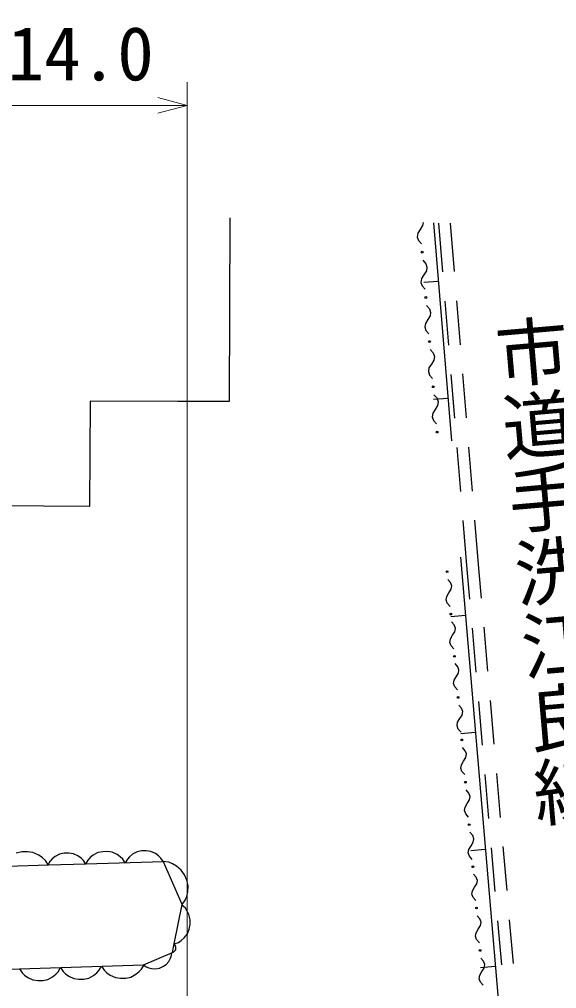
# Model space of a CAD drawing. Units: millimetres, scale not verified. Extents: x 40000 to 680000, y 20000 to 380000.
# Drawn here: x 99438 to 117752, y 315054 to 348067 of the extents above; entities that cross this region are included whole.
import ezdxf
from ezdxf.enums import TextEntityAlignment as Align

# ---------------------------------------------------------------- set-up
doc = ezdxf.new("R2010")
doc.units = ezdxf.units.MM
doc.header["$LTSCALE"] = 1000
doc.layers.add('M-BGD', color=7, linetype='Continuous', lineweight=25)
doc.layers.add('M-STR-HTXT', color=7, linetype='Continuous', lineweight=13)
doc.styles.add('@ＭＳ ゴシック', font='')
doc.styles.add('ＭＳ ゴシック', font='')
doc.styles.get('@ＭＳ ゴシック').set_extended_font_data('@MS Gothic')
doc.styles.get('ＭＳ ゴシック').set_extended_font_data('MS Gothic')

msp = doc.modelspace()

# ---------------------------------------------------------------- linework, layer by layer
at = {"layer": 'M-BGD'}
for p, q in [((106614, 341308), (106584, 335048)), ((106614, 341308), (106584, 335048)), ((106614, 341308), (106584, 335048)), ((106614, 341308), (106584, 335048)), ((113183, 341043), (113100, 340912)), ((113183, 341043), (113100, 340912)), ((113199, 341145), (113183, 341043)), ((113199, 341145), (113183, 341043)), ((113554, 341136), (114170, 333711)), ((113871, 339464), (113734, 341131)), ((114271, 339476), (114136, 341122)), ((113018, 340781), (112997, 340654)), ((113018, 340781), (112997, 340654)), ((113100, 340912), (113018, 340781)), ((113100, 340912), (113018, 340781)), ((112997, 340654), (113038, 340533)), ((112997, 340654), (113038, 340533)), ((113038, 340533), (113141, 340418)), ((113038, 340533), (113141, 340418)), ((113188, 339862), (113291, 339746)), ((113188, 339862), (113291, 339746)), ((113291, 339746), (113332, 339625)), ((113291, 339746), (113332, 339625)), ((113312, 339499), (113229, 339367)), ((113312, 339499), (113229, 339367)), ((113332, 339625), (113312, 339499)), ((113332, 339625), (113312, 339499)), ((113147, 339236), (113126, 339110)), ((113147, 339236), (113126, 339110)), ((113126, 339110), (113167, 338989)), ((113126, 339110), (113167, 338989)), ((113229, 339367), (113147, 339236)), ((113229, 339367), (113147, 339236)), ((113719, 339143), (113221, 339101)), ((113167, 338989), (113270, 338873)), ((113167, 338989), (113270, 338873)), ((114076, 336972), (113953, 338467)), ((114476, 336984), (114353, 338479)), ((113317, 338317), (113416, 338205)), ((113317, 338317), (113416, 338205)), ((113416, 338205), (113456, 338088)), ((113416, 338205), (113456, 338088)), ((113456, 338088), (113436, 337966)), ((113456, 338088), (113436, 337966)), ((113357, 337839), (113277, 337712)), ((113357, 337839), (113277, 337712)), ((113436, 337966), (113357, 337839)), ((113436, 337966), (113357, 337839)), ((113277, 337712), (113257, 337590)), ((113277, 337712), (113257, 337590)), ((113257, 337590), (113297, 337472)), ((113257, 337590), (113297, 337472)), ((113297, 337472), (113397, 337360)), ((113297, 337472), (113397, 337360)), ((113442, 336822), (113545, 336706)), ((113442, 336822), (113545, 336706)), ((113565, 336459), (113483, 336328)), ((113565, 336459), (113483, 336328)), ((113545, 336706), (113586, 336585)), ((113545, 336706), (113586, 336585)), ((113586, 336585), (113565, 336459)), ((113586, 336585), (113565, 336459)), ((113400, 336197), (113380, 336070)), ((113400, 336197), (113380, 336070)), ((113483, 336328), (113400, 336197)), ((113483, 336328), (113400, 336197)), ((113380, 336070), (113421, 335950)), ((113380, 336070), (113421, 335950)), ((113421, 335950), (113524, 335834)), ((113421, 335950), (113524, 335834)), ((114280, 334481), (114158, 335976)), ((114681, 334493), (114558, 335988)), ((114050, 335156), (113552, 335115)), ((113571, 335278), (113674, 335162)), ((113571, 335278), (113674, 335162)), ((113674, 335162), (113715, 335041)), ((113674, 335162), (113715, 335041)), ((101848, 335062), (101827, 331479)), ((101848, 335062), (101827, 331479)), ((101848, 335062), (101827, 331479)), ((101848, 335062), (101827, 331479)), ((104844, 335053), (101848, 335062)), ((104844, 335053), (101848, 335062)), ((104844, 335053), (101848, 335062)), ((104844, 335053), (101848, 335062)), ((106584, 335048), (104844, 335053)), ((106584, 335048), (104844, 335053)), ((106584, 335048), (104844, 335053)), ((106584, 335048), (104844, 335053)), ((113612, 334783), (113529, 334652)), ((113612, 334783), (113529, 334652)), ((113694, 334915), (113612, 334783)), ((113694, 334915), (113612, 334783)), ((113715, 335041), (113694, 334915)), ((113715, 335041), (113694, 334915)), ((113529, 334652), (113509, 334526)), ((113529, 334652), (113509, 334526)), ((113509, 334526), (113550, 334405)), ((113509, 334526), (113550, 334405)), ((113550, 334405), (113653, 334289)), ((113550, 334405), (113653, 334289)), ((114485, 331989), (114362, 333484)), ((114886, 332001), (114763, 333496)), ((101827, 331479), (96974, 331515)), ((101827, 331479), (96974, 331515)), ((101827, 331479), (96974, 331515)), ((101827, 331479), (96974, 331515)), ((114704, 329325), (114567, 330993)), ((115103, 329359), (114968, 331004)), ((114474, 329752), (115952, 312372)), ((114792, 328322), (114704, 329325)), ((115190, 328356), (115103, 329359)), ((114137, 328886), (114041, 328994)), ((114137, 328886), (114041, 328994)), ((114176, 328773), (114137, 328886)), ((114176, 328773), (114137, 328886)), ((114004, 328409), (114081, 328532)), ((114004, 328409), (114081, 328532)), ((114081, 328532), (114158, 328655)), ((114081, 328532), (114158, 328655)), ((114158, 328655), (114176, 328773)), ((114158, 328655), (114176, 328773)), ((113986, 328291), (114004, 328409)), ((113986, 328291), (114004, 328409)), ((114025, 328178), (113986, 328291)), ((114025, 328178), (113986, 328291)), ((114121, 328070), (114025, 328178)), ((114121, 328070), (114025, 328178)), ((114644, 327760), (114145, 327717)), ((114264, 327442), (114167, 327550)), ((114264, 327442), (114167, 327550)), ((114207, 327088), (114284, 327211)), ((114207, 327088), (114284, 327211)), ((114302, 327329), (114264, 327442)), ((114302, 327329), (114264, 327442)), ((114284, 327211), (114302, 327329)), ((114284, 327211), (114302, 327329)), ((115009, 325832), (114879, 327326)), ((115408, 325866), (115277, 327360)), ((114112, 326847), (114131, 326965)), ((114112, 326847), (114131, 326965)), ((114151, 326733), (114112, 326847)), ((114151, 326733), (114112, 326847)), ((114131, 326965), (114207, 327088)), ((114131, 326965), (114207, 327088)), ((114247, 326626), (114151, 326733)), ((114247, 326626), (114151, 326733)), ((114385, 326019), (114291, 326123)), ((114385, 326019), (114291, 326123)), ((114422, 325910), (114385, 326019)), ((114422, 325910), (114385, 326019)), ((114404, 325796), (114422, 325910)), ((114404, 325796), (114422, 325910)), ((114238, 325444), (114256, 325558)), ((114238, 325444), (114256, 325558)), ((114256, 325558), (114330, 325677)), ((114256, 325558), (114330, 325677)), ((114330, 325677), (114404, 325796)), ((114330, 325677), (114404, 325796)), ((114276, 325335), (114238, 325444)), ((114276, 325335), (114238, 325444)), ((114369, 325231), (114276, 325335)), ((114369, 325231), (114276, 325335)), ((115625, 323375), (115495, 324870)), ((114511, 324603), (114415, 324711)), ((114511, 324603), (114415, 324711)), ((114550, 324490), (114511, 324603)), ((114550, 324490), (114511, 324603)), ((115227, 323341), (115096, 324835)), ((114378, 324125), (114455, 324249)), ((114378, 324125), (114455, 324249)), ((114455, 324249), (114532, 324372)), ((114455, 324249), (114532, 324372)), ((114532, 324372), (114550, 324490)), ((114532, 324372), (114550, 324490)), ((114360, 324007), (114378, 324125)), ((114360, 324007), (114378, 324125)), ((114399, 323894), (114360, 324007)), ((114399, 323894), (114360, 324007)), ((114495, 323786), (114399, 323894)), ((114495, 323786), (114399, 323894)), ((114982, 323774), (114484, 323732)), ((114638, 323158), (114541, 323266)), ((114638, 323158), (114541, 323266)), ((114581, 322804), (114658, 322927)), ((114581, 322804), (114658, 322927)), ((114676, 323045), (114638, 323158)), ((114676, 323045), (114638, 323158)), ((114658, 322927), (114676, 323045)), ((114658, 322927), (114676, 323045)), ((114486, 322563), (114505, 322681)), ((114486, 322563), (114505, 322681)), ((114525, 322450), (114486, 322563)), ((114525, 322450), (114486, 322563)), ((114505, 322681), (114581, 322804)), ((114505, 322681), (114581, 322804)), ((114621, 322342), (114525, 322450)), ((114621, 322342), (114525, 322450)), ((115445, 320851), (115314, 322345)), ((115843, 320885), (115713, 322379)), ((114764, 321714), (114667, 321822)), ((114764, 321714), (114667, 321822)), ((114803, 321601), (114764, 321714)), ((114803, 321601), (114764, 321714)), ((114784, 321483), (114803, 321601)), ((114784, 321483), (114803, 321601)), ((114612, 321118), (114631, 321236)), ((114612, 321118), (114631, 321236)), ((114631, 321236), (114707, 321360)), ((114631, 321236), (114707, 321360)), ((114707, 321360), (114784, 321483)), ((114707, 321360), (114784, 321483)), ((114651, 321005), (114612, 321118)), ((114651, 321005), (114612, 321118)), ((114748, 320897), (114651, 321005)), ((114748, 320897), (114651, 321005)), ((114890, 320269), (114793, 320377)), ((114890, 320269), (114793, 320377)), ((114929, 320156), (114890, 320269)), ((114929, 320156), (114890, 320269)), ((114757, 319792), (114833, 319915)), ((114757, 319792), (114833, 319915)), ((114833, 319915), (114910, 320038)), ((114833, 319915), (114910, 320038)), ((114910, 320038), (114929, 320156)), ((114910, 320038), (114929, 320156)), ((99517, 319710), (99326, 319672)), ((99517, 319710), (99326, 319672)), ((99709, 319715), (99517, 319710)), ((99709, 319715), (99517, 319710)), ((99902, 319689), (99709, 319715)), ((99902, 319689), (99709, 319715)), ((100096, 319599), (99902, 319689)), ((100096, 319599), (99902, 319689)), ((100227, 319507), (100096, 319599)), ((100227, 319507), (100096, 319599)), ((100810, 319632), (100657, 319550)), ((100810, 319632), (100657, 319550)), ((100965, 319663), (100810, 319632)), ((100965, 319663), (100810, 319632)), ((101121, 319668), (100965, 319663)), ((101121, 319668), (100965, 319663)), ((101278, 319646), (101121, 319668)), ((101278, 319646), (101121, 319668)), ((101436, 319573), (101278, 319646)), ((101436, 319573), (101278, 319646)), ((101543, 319498), (101436, 319573)), ((101543, 319498), (101436, 319573)), ((101957, 319599), (101852, 319515)), ((101957, 319599), (101852, 319515)), ((102117, 319685), (101957, 319599)), ((102117, 319685), (101957, 319599)), ((102278, 319717), (102117, 319685)), ((102278, 319717), (102117, 319685)), ((102440, 319722), (102278, 319717)), ((102440, 319722), (102278, 319717)), ((102603, 319700), (102440, 319722)), ((102603, 319700), (102440, 319722)), ((102767, 319624), (102603, 319700)), ((102767, 319624), (102603, 319700)), ((102877, 319546), (102767, 319624)), ((102877, 319546), (102767, 319624)), ((103297, 319628), (103196, 319547)), ((103297, 319628), (103196, 319547)), ((103451, 319711), (103297, 319628)), ((103451, 319711), (103297, 319628)), ((103606, 319742), (103451, 319711)), ((103606, 319742), (103451, 319711)), ((103762, 319746), (103606, 319742)), ((103762, 319746), (103606, 319742)), ((103919, 319725), (103762, 319746)), ((103919, 319725), (103762, 319746)), ((104077, 319652), (103919, 319725)), ((104077, 319652), (103919, 319725)), ((104183, 319577), (104077, 319652)), ((104183, 319577), (104077, 319652)), ((104263, 319501), (104183, 319577)), ((104263, 319501), (104183, 319577)), ((114738, 319674), (114757, 319792)), ((114738, 319674), (114757, 319792)), ((114777, 319561), (114738, 319674)), ((114777, 319561), (114738, 319674)), ((115321, 319788), (114823, 319746)), ((115662, 318360), (115532, 319854)), ((116061, 318394), (115930, 319889)), ((100427, 319257), (92411, 319017)), ((100427, 319257), (92411, 319017)), ((100326, 319414), (100227, 319507)), ((100326, 319414), (100227, 319507)), ((100427, 319257), (100326, 319414)), ((100427, 319257), (100326, 319414)), ((100479, 319388), (100405, 319256)), ((100479, 319388), (100405, 319256)), ((101705, 319295), (100427, 319257)), ((101705, 319295), (100427, 319257)), ((100555, 319469), (100479, 319388)), ((100555, 319469), (100479, 319388)), ((100657, 319550), (100555, 319469)), ((100657, 319550), (100555, 319469)), ((101623, 319422), (101543, 319498)), ((101623, 319422), (101543, 319498)), ((101705, 319295), (101623, 319422)), ((101705, 319295), (101623, 319422)), ((101773, 319432), (101696, 319295)), ((101773, 319432), (101696, 319295)), ((104345, 319374), (101705, 319295)), ((104345, 319374), (101705, 319295)), ((101852, 319515), (101773, 319432)), ((101852, 319515), (101773, 319432)), ((102961, 319467), (102877, 319546)), ((102961, 319467), (102877, 319546)), ((103046, 319335), (102961, 319467)), ((103046, 319335), (102961, 319467)), ((103120, 319467), (103046, 319335)), ((103120, 319467), (103046, 319335)), ((103196, 319547), (103120, 319467)), ((103196, 319547), (103120, 319467)), ((104345, 319374), (104263, 319501)), ((104345, 319374), (104263, 319501)), ((104527, 319357), (104342, 319381)), ((104527, 319357), (104342, 319381)), ((104985, 317916), (104345, 319374)), ((104985, 317916), (104345, 319374)), ((104653, 319308), (104527, 319357)), ((104653, 319308), (104527, 319357)), ((104793, 319229), (104653, 319308)), ((104793, 319229), (104653, 319308)), ((114874, 319453), (114777, 319561)), ((114874, 319453), (114777, 319561)), ((104958, 319092), (104793, 319229)), ((104958, 319092), (104793, 319229)), ((105064, 318929), (104958, 319092)), ((105064, 318929), (104958, 319092)), ((105141, 318753), (105064, 318929)), ((105141, 318753), (105064, 318929)), ((115011, 318847), (114918, 318951)), ((115011, 318847), (114918, 318951)), ((105189, 318565), (105141, 318753)), ((105189, 318565), (105141, 318753)), ((114956, 318505), (115030, 318623)), ((114956, 318505), (115030, 318623)), ((115049, 318737), (115011, 318847)), ((115049, 318737), (115011, 318847)), ((115030, 318623), (115049, 318737)), ((115030, 318623), (115049, 318737)), ((105142, 318195), (105178, 318350)), ((105142, 318195), (105178, 318350)), ((105178, 318350), (105189, 318565)), ((105178, 318350), (105189, 318565)), ((114864, 318272), (114883, 318386)), ((114864, 318272), (114883, 318386)), ((114902, 318162), (114864, 318272)), ((114902, 318162), (114864, 318272)), ((114883, 318386), (114956, 318505)), ((114883, 318386), (114956, 318505)), ((104712, 316575), (104985, 317916)), ((104712, 316575), (104985, 317916)), ((104985, 317916), (105093, 318068)), ((104985, 317916), (105093, 318068)), ((105093, 318068), (105142, 318195)), ((105093, 318068), (105142, 318195)), ((114995, 318058), (114902, 318162)), ((114995, 318058), (114902, 318162)), ((105097, 317792), (104981, 317898)), ((105097, 317792), (104981, 317898)), ((105160, 317697), (105097, 317792)), ((105160, 317697), (105097, 317792)), ((105218, 317575), (105160, 317697)), ((105218, 317575), (105160, 317697)), ((105265, 317400), (105218, 317575)), ((105265, 317400), (105218, 317575)), ((105260, 317236), (105265, 317400)), ((105260, 317236), (105265, 317400)), ((115138, 317430), (115041, 317538)), ((115138, 317430), (115041, 317538)), ((115177, 317317), (115138, 317430)), ((115177, 317317), (115138, 317430)), ((115158, 317199), (115177, 317317)), ((115158, 317199), (115177, 317317)), ((115880, 315869), (115749, 317364)), ((116278, 315904), (116148, 317398)), ((105169, 316923), (105227, 317077)), ((105169, 316923), (105227, 317077)), ((105227, 317077), (105260, 317236)), ((105227, 317077), (105260, 317236)), ((114986, 316835), (115005, 316953)), ((114986, 316835), (115005, 316953)), ((115005, 316953), (115081, 317076)), ((115005, 316953), (115081, 317076)), ((115081, 317076), (115158, 317199)), ((115081, 317076), (115158, 317199)), ((104712, 316575), (104861, 316628)), ((104712, 316575), (104861, 316628)), ((104861, 316628), (104956, 316691)), ((104861, 316628), (104956, 316691)), ((104956, 316691), (105057, 316781)), ((104956, 316691), (105057, 316781)), ((105057, 316781), (105169, 316923)), ((105057, 316781), (105169, 316923)), ((115025, 316722), (114986, 316835)), ((115025, 316722), (114986, 316835)), ((115122, 316614), (115025, 316722)), ((115122, 316614), (115025, 316722)), ((103664, 315868), (104652, 316281)), ((103664, 315868), (104652, 316281)), ((104615, 316152), (104633, 316273)), ((104615, 316152), (104633, 316273)), ((104652, 316281), (104712, 316575)), ((104652, 316281), (104712, 316575)), ((104652, 316281), (104685, 316293)), ((104652, 316281), (104685, 316293)), ((104685, 316293), (104707, 316307)), ((104685, 316293), (104707, 316307)), ((104707, 316307), (104729, 316327)), ((104707, 316307), (104729, 316327)), ((104738, 316551), (104712, 316575)), ((104738, 316551), (104712, 316575)), ((104729, 316327), (104754, 316358)), ((104729, 316327), (104754, 316358)), ((104752, 316530), (104738, 316551)), ((104752, 316530), (104738, 316551)), ((104765, 316503), (104752, 316530)), ((104765, 316503), (104752, 316530)), ((104754, 316358), (104767, 316392)), ((104754, 316358), (104767, 316392)), ((104775, 316464), (104765, 316503)), ((104775, 316464), (104765, 316503)), ((104767, 316392), (104774, 316428)), ((104767, 316392), (104774, 316428)), ((104774, 316428), (104775, 316464)), ((104774, 316428), (104775, 316464)), ((104436, 315872), (104528, 315979)), ((104436, 315872), (104528, 315979)), ((104528, 315979), (104581, 316069)), ((104528, 315979), (104581, 316069)), ((104581, 316069), (104615, 316152)), ((104581, 316069), (104615, 316152)), ((115264, 315986), (115167, 316094)), ((115264, 315986), (115167, 316094)), ((115303, 315873), (115264, 315986)), ((115303, 315873), (115264, 315986)), ((97137, 315647), (99439, 315725)), ((97137, 315647), (99439, 315725)), ((99439, 315725), (103664, 315868)), ((99439, 315725), (103664, 315868)), ((99439, 315725), (99528, 315588)), ((99439, 315725), (99528, 315588)), ((100678, 315543), (100759, 315630)), ((100678, 315543), (100759, 315630)), ((100759, 315630), (100838, 315772)), ((100759, 315630), (100838, 315772)), ((100838, 315772), (100927, 315635)), ((100838, 315772), (100927, 315635)), ((100927, 315635), (101014, 315554)), ((100927, 315635), (101014, 315554)), ((102077, 315590), (102158, 315677)), ((102077, 315590), (102158, 315677)), ((102158, 315677), (102238, 315820)), ((102158, 315677), (102238, 315820)), ((102238, 315820), (102329, 315678)), ((102238, 315820), (102329, 315678)), ((102329, 315678), (102419, 315594)), ((102329, 315678), (102419, 315594)), ((103408, 315540), (103521, 315631)), ((103408, 315540), (103521, 315631)), ((103521, 315631), (103605, 315721)), ((103521, 315631), (103605, 315721)), ((103605, 315721), (103687, 315869)), ((103605, 315721), (103687, 315869)), ((103664, 315868), (103763, 315795)), ((103664, 315868), (103763, 315795)), ((103763, 315795), (103845, 315761)), ((103763, 315795), (103845, 315761)), ((103845, 315761), (103947, 315736)), ((103845, 315761), (103947, 315736)), ((103947, 315736), (104088, 315726)), ((103947, 315736), (104088, 315726)), ((104088, 315726), (104212, 315755)), ((104088, 315726), (104212, 315755)), ((104212, 315755), (104328, 315804)), ((104212, 315755), (104328, 315804)), ((104328, 315804), (104436, 315872)), ((104328, 315804), (104436, 315872)), ((115131, 315508), (115207, 315632)), ((115131, 315508), (115207, 315632)), ((115660, 315803), (115162, 315760)), ((115207, 315632), (115284, 315755)), ((115207, 315632), (115284, 315755)), ((115284, 315755), (115303, 315873)), ((115284, 315755), (115303, 315873)), ((99528, 315588), (99615, 315507)), ((99528, 315588), (99615, 315507)), ((99615, 315507), (99729, 315427)), ((99615, 315507), (99729, 315427)), ((99729, 315427), (99900, 315348)), ((99729, 315427), (99900, 315348)), ((99900, 315348), (100069, 315326)), ((99900, 315348), (100069, 315326)), ((100069, 315326), (100237, 315332)), ((100069, 315326), (100237, 315332)), ((100237, 315332), (100404, 315365)), ((100237, 315332), (100404, 315365)), ((100404, 315365), (100569, 315455)), ((100404, 315365), (100569, 315455)), ((100569, 315455), (100678, 315543)), ((100569, 315455), (100678, 315543)), ((101014, 315554), (101129, 315474)), ((101014, 315554), (101129, 315474)), ((101129, 315474), (101299, 315396)), ((101129, 315474), (101299, 315396)), ((101299, 315396), (101468, 315373)), ((101299, 315396), (101468, 315373)), ((101468, 315373), (101636, 315379)), ((101468, 315373), (101636, 315379)), ((101636, 315379), (101803, 315413)), ((101636, 315379), (101803, 315413)), ((101803, 315413), (101968, 315502)), ((101803, 315413), (101968, 315502)), ((101968, 315502), (102077, 315590)), ((101968, 315502), (102077, 315590)), ((102419, 315594), (102538, 315511)), ((102419, 315594), (102538, 315511)), ((102538, 315511), (102715, 315430)), ((102538, 315511), (102715, 315430)), ((102715, 315430), (102890, 315406)), ((102715, 315430), (102890, 315406)), ((102890, 315406), (103064, 315412)), ((102890, 315406), (103064, 315412)), ((103064, 315412), (103237, 315447)), ((103064, 315412), (103237, 315447)), ((103237, 315447), (103408, 315540)), ((103237, 315447), (103408, 315540)), ((115112, 315390), (115131, 315508)), ((115112, 315390), (115131, 315508)), ((115151, 315277), (115112, 315390)), ((115151, 315277), (115112, 315390)), ((115248, 315169), (115151, 315277)), ((115248, 315169), (115151, 315277))]:
    msp.add_line(p, q, dxfattribs=at)
for centre, radius in [((113165, 340140), 31), ((113165, 340140), 31), ((113294, 338595), 31), ((113294, 338595), 31), ((113419, 337091), 30), ((113419, 337091), 30), ((113547, 335555), 31), ((113547, 335555), 31), ((113676, 334011), 31), ((113676, 334011), 31), ((114018, 329254), 29), ((114018, 329254), 29), ((114144, 327810), 29), ((114144, 327810), 29), ((114269, 326374), 28), ((114269, 326374), 28), ((114392, 324971), 29), ((114392, 324971), 29), ((114518, 323526), 29), ((114518, 323526), 29), ((114644, 322082), 29), ((114644, 322082), 29), ((114770, 320637), 29), ((114770, 320637), 29), ((114896, 319202), 28), ((114896, 319202), 28), ((115018, 317798), 29), ((115018, 317798), 29), ((115144, 316354), 29), ((115144, 316354), 29)]:
    msp.add_circle(centre, radius, dxfattribs=at)
at = {"layer": 'M-STR-HTXT'}
for p, q in [((105154, 301702), (105154, 345926)), ((105154, 345139), (104154, 345403)), ((105154, 345139), (79158, 345139)), ((105154, 345139), (104154, 344876))]:
    msp.add_line(p, q, dxfattribs=at)

# ---------------------------------------------------------------- texts
at = {"layer": 'M-BGD', "style": '@ＭＳ ゴシック'}
msp.add_text('市道手洗江良線', height=1833, rotation=274.943, dxfattribs=at).set_placement((115320, 337877), align=Align.BOTTOM_LEFT)
at = {"layer": 'M-STR-HTXT', "style": 'ＭＳ ゴシック'}
msp.add_text('ガードパイプ L=14.0', height=1833, dxfattribs=at).set_placement((92156, 345439), align=Align.BOTTOM_CENTER)

doc.saveas('drawing.dxf')
